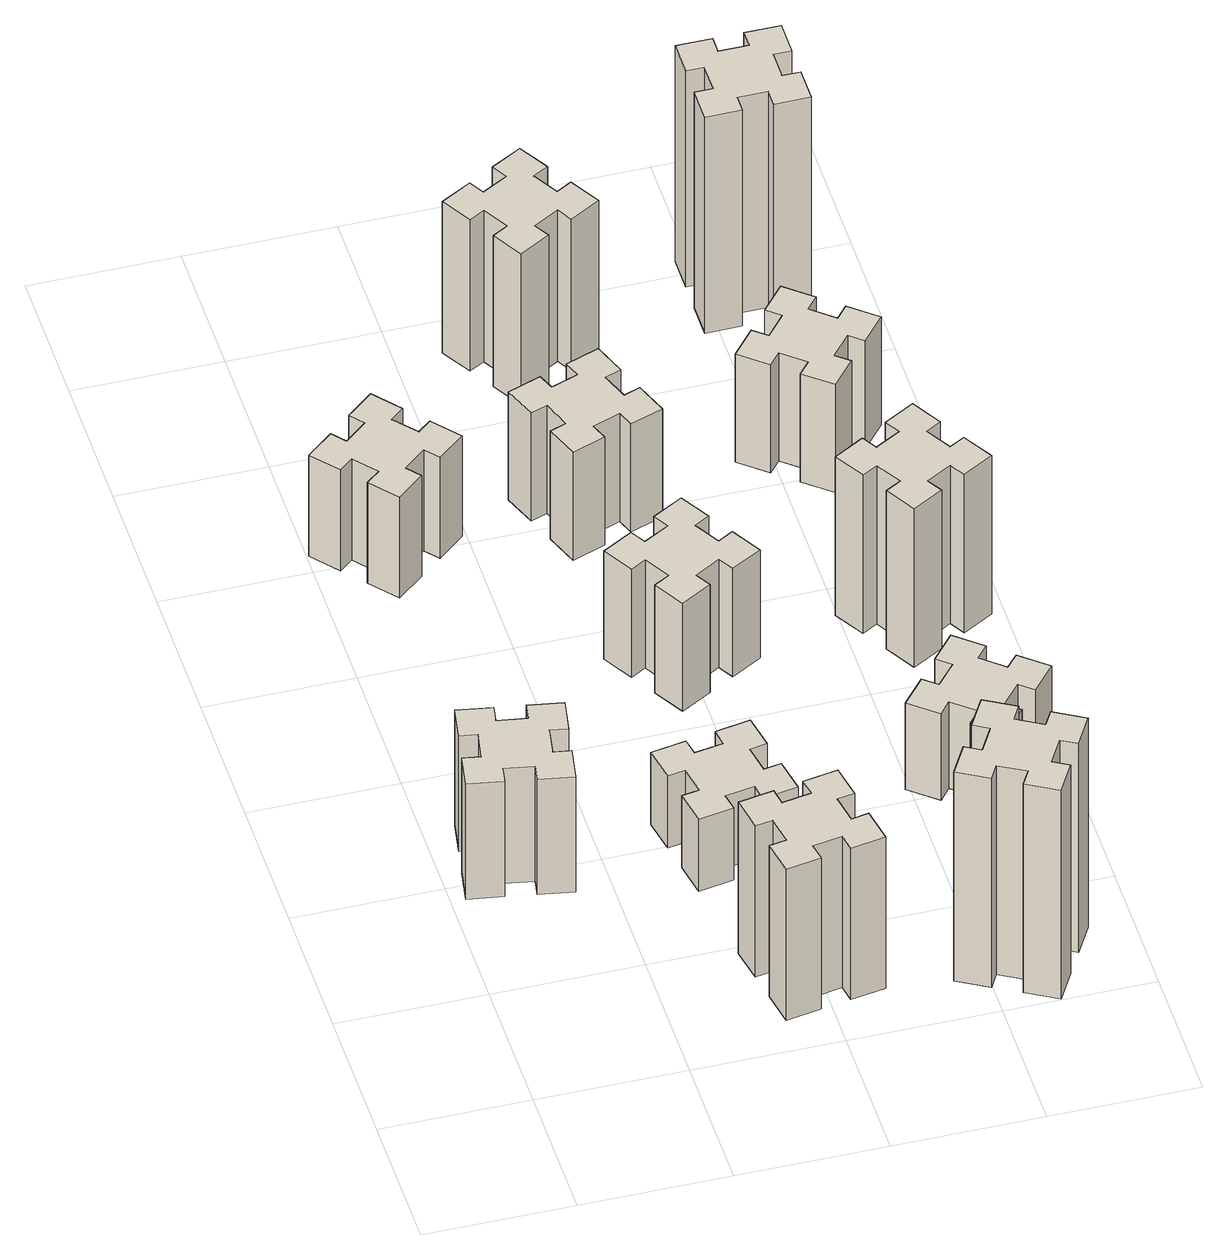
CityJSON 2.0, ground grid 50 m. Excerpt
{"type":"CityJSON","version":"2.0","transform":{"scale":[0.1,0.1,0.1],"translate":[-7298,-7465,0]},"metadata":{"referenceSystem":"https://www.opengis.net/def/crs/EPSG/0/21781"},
"CityObjects":{
"building1":{"type":"Building","attributes":{"class":"1000","function":"1000","usage":"1000","yearOfConstruction":2016,"roofType":"1000","measuredHeight":48,"storeysAboveGround":30,"storeysBelowGround":0},"geometry":[{"type":"Solid","lod":"1","boundaries":[[[[0,1,2,3,4,5,6,7,8,9,10,11,12,13,14,15,16,17,18,19]],[[17,16,20,21]],[[16,15,22,20]],[[15,14,23,22]],[[14,13,24,23]],[[13,12,25,24]],[[12,11,26,25]],[[11,10,27,26]],[[10,9,28,27]],[[9,8,29,28]],[[8,7,30,29]],[[7,6,31,30]],[[6,5,32,31]],[[5,4,33,32]],[[4,3,34,33]],[[3,2,35,34]],[[2,1,36,35]],[[1,0,37,36]],[[0,19,38,37]],[[19,18,39,38]],[[18,17,21,39]],[[24,25,26,27,28,29,30,31,32,33,34,35,36,37,38,39,21,20,22,23]]]]}]},
"building2":{"type":"Building","attributes":{"class":"1000","function":"1000","usage":"1000","yearOfConstruction":2016,"roofType":"1000","measuredHeight":42,"storeysAboveGround":30,"storeysBelowGround":0},"geometry":[{"type":"Solid","lod":"1","boundaries":[[[[40,41,42,43,44,45,46,47,48,49,50,51,52,53,54,55,56,57,58,59]],[[57,56,60,61]],[[56,55,62,60]],[[55,54,63,62]],[[54,53,64,63]],[[53,52,65,64]],[[52,51,66,65]],[[51,50,67,66]],[[50,49,68,67]],[[49,48,69,68]],[[48,47,70,69]],[[47,46,71,70]],[[46,45,72,71]],[[45,44,73,72]],[[44,43,74,73]],[[43,42,75,74]],[[42,41,76,75]],[[41,40,77,76]],[[40,59,78,77]],[[59,58,79,78]],[[58,57,61,79]],[[64,65,66,67,68,69,70,71,72,73,74,75,76,77,78,79,61,60,62,63]]]]}]},
"building3":{"type":"Building","attributes":{"class":"1000","function":"1000","usage":"1000","yearOfConstruction":2016,"roofType":"1000","measuredHeight":63,"storeysAboveGround":30,"storeysBelowGround":0},"geometry":[{"type":"Solid","lod":"1","boundaries":[[[[80,81,82,83,84,85,86,87,88,89,90,91,92,93,94,95,96,97,98,99]],[[97,96,100,101]],[[96,95,102,100]],[[95,94,103,102]],[[94,93,104,103]],[[93,92,105,104]],[[92,91,106,105]],[[91,90,107,106]],[[90,89,108,107]],[[89,88,109,108]],[[88,87,110,109]],[[87,86,111,110]],[[86,85,112,111]],[[85,84,113,112]],[[84,83,114,113]],[[83,82,115,114]],[[82,81,116,115]],[[81,80,117,116]],[[80,99,118,117]],[[99,98,119,118]],[[98,97,101,119]],[[104,105,106,107,108,109,110,111,112,113,114,115,116,117,118,119,101,100,102,103]]]]}]},
"building4":{"type":"Building","attributes":{"class":"1000","function":"1000","usage":"1000","yearOfConstruction":2016,"roofType":"1000","measuredHeight":30,"storeysAboveGround":30,"storeysBelowGround":0},"geometry":[{"type":"Solid","lod":"1","boundaries":[[[[120,121,122,123,124,125,126,127,128,129,130,131,132,133,134,135,136,137,138,139]],[[137,136,140,141]],[[136,135,142,140]],[[135,134,143,142]],[[134,133,144,143]],[[133,132,145,144]],[[132,131,146,145]],[[131,130,147,146]],[[130,129,148,147]],[[129,128,149,148]],[[128,127,150,149]],[[127,126,151,150]],[[126,125,152,151]],[[125,124,153,152]],[[124,123,154,153]],[[123,122,155,154]],[[122,121,156,155]],[[121,120,157,156]],[[120,139,158,157]],[[139,138,159,158]],[[138,137,141,159]],[[144,145,146,147,148,149,150,151,152,153,154,155,156,157,158,159,141,140,142,143]]]]}]},
"building5":{"type":"Building","attributes":{"class":"1000","function":"1000","usage":"1000","yearOfConstruction":2016,"roofType":"1000","measuredHeight":45,"storeysAboveGround":30,"storeysBelowGround":0},"geometry":[{"type":"Solid","lod":"1","boundaries":[[[[160,161,162,163,164,165,166,167,168,169,170,171,172,173,174,175,176,177,178,179]],[[177,176,180,181]],[[176,175,182,180]],[[175,174,183,182]],[[174,173,184,183]],[[173,172,185,184]],[[172,171,186,185]],[[171,170,187,186]],[[170,169,188,187]],[[169,168,189,188]],[[168,167,190,189]],[[167,166,191,190]],[[166,165,192,191]],[[165,164,193,192]],[[164,163,194,193]],[[163,162,195,194]],[[162,161,196,195]],[[161,160,197,196]],[[160,179,198,197]],[[179,178,199,198]],[[178,177,181,199]],[[184,185,186,187,188,189,190,191,192,193,194,195,196,197,198,199,181,180,182,183]]]]}]},
"building6":{"type":"Building","attributes":{"class":"1000","function":"1000","usage":"1000","yearOfConstruction":2016,"roofType":"1000","measuredHeight":45,"storeysAboveGround":30,"storeysBelowGround":0},"geometry":[{"type":"Solid","lod":"1","boundaries":[[[[200,201,202,203,204,205,206,207,208,209,210,211,212,213,214,215,216,217,218,219]],[[217,216,220,221]],[[216,215,222,220]],[[215,214,223,222]],[[214,213,224,223]],[[213,212,225,224]],[[212,211,226,225]],[[211,210,227,226]],[[210,209,228,227]],[[209,208,229,228]],[[208,207,230,229]],[[207,206,231,230]],[[206,205,232,231]],[[205,204,233,232]],[[204,203,234,233]],[[203,202,235,234]],[[202,201,236,235]],[[201,200,237,236]],[[200,219,238,237]],[[219,218,239,238]],[[218,217,221,239]],[[224,225,226,227,228,229,230,231,232,233,234,235,236,237,238,239,221,220,222,223]]]]}]},
"building7":{"type":"Building","attributes":{"class":"1000","function":"1000","usage":"1000","yearOfConstruction":2016,"roofType":"1000","measuredHeight":87,"storeysAboveGround":30,"storeysBelowGround":0},"geometry":[{"type":"Solid","lod":"1","boundaries":[[[[240,241,242,243,244,245,246,247,248,249,250,251,252,253,254,255,256,257,258,259]],[[257,256,260,261]],[[256,255,262,260]],[[255,254,263,262]],[[254,253,264,263]],[[253,252,265,264]],[[252,251,266,265]],[[251,250,267,266]],[[250,249,268,267]],[[249,248,269,268]],[[248,247,270,269]],[[247,246,271,270]],[[246,245,272,271]],[[245,244,273,272]],[[244,243,274,273]],[[243,242,275,274]],[[242,241,276,275]],[[241,240,277,276]],[[240,259,278,277]],[[259,258,279,278]],[[258,257,261,279]],[[264,265,266,267,268,269,270,271,272,273,274,275,276,277,278,279,261,260,262,263]]]]}]},
"building8":{"type":"Building","attributes":{"class":"1000","function":"1000","usage":"1000","yearOfConstruction":2016,"roofType":"1000","measuredHeight":63,"storeysAboveGround":30,"storeysBelowGround":0},"geometry":[{"type":"Solid","lod":"1","boundaries":[[[[280,281,282,283,284,285,286,287,288,289,290,291,292,293,294,295,296,297,298,299]],[[297,296,300,301]],[[296,295,302,300]],[[295,294,303,302]],[[294,293,304,303]],[[293,292,305,304]],[[292,291,306,305]],[[291,290,307,306]],[[290,289,308,307]],[[289,288,309,308]],[[288,287,310,309]],[[287,286,311,310]],[[286,285,312,311]],[[285,284,313,312]],[[284,283,314,313]],[[283,282,315,314]],[[282,281,316,315]],[[281,280,317,316]],[[280,299,318,317]],[[299,298,319,318]],[[298,297,301,319]],[[304,305,306,307,308,309,310,311,312,313,314,315,316,317,318,319,301,300,302,303]]]]}]},
"building9":{"type":"Building","attributes":{"class":"1000","function":"1000","usage":"1000","yearOfConstruction":2016,"roofType":"1000","measuredHeight":36,"storeysAboveGround":30,"storeysBelowGround":0},"geometry":[{"type":"Solid","lod":"1","boundaries":[[[[320,321,322,323,324,325,326,327,328,329,330,331,332,333,334,335,336,337,338,339]],[[337,336,340,341]],[[336,335,342,340]],[[335,334,343,342]],[[334,333,344,343]],[[333,332,345,344]],[[332,331,346,345]],[[331,330,347,346]],[[330,329,348,347]],[[329,328,349,348]],[[328,327,350,349]],[[327,326,351,350]],[[326,325,352,351]],[[325,324,353,352]],[[324,323,354,353]],[[323,322,355,354]],[[322,321,356,355]],[[321,320,357,356]],[[320,339,358,357]],[[339,338,359,358]],[[338,337,341,359]],[[344,345,346,347,348,349,350,351,352,353,354,355,356,357,358,359,341,340,342,343]]]]}]},
"building10":{"type":"Building","attributes":{"class":"1000","function":"1000","usage":"1000","yearOfConstruction":2016,"roofType":"1000","measuredHeight":66,"storeysAboveGround":30,"storeysBelowGround":0},"geometry":[{"type":"Solid","lod":"1","boundaries":[[[[360,361,362,363,364,365,366,367,368,369,370,371,372,373,374,375,376,377,378,379]],[[377,376,380,381]],[[376,375,382,380]],[[375,374,383,382]],[[374,373,384,383]],[[373,372,385,384]],[[372,371,386,385]],[[371,370,387,386]],[[370,369,388,387]],[[369,368,389,388]],[[368,367,390,389]],[[367,366,391,390]],[[366,365,392,391]],[[365,364,393,392]],[[364,363,394,393]],[[363,362,395,394]],[[362,361,396,395]],[[361,360,397,396]],[[360,379,398,397]],[[379,378,399,398]],[[378,377,381,399]],[[384,385,386,387,388,389,390,391,392,393,394,395,396,397,398,399,381,380,382,383]]]]}]},
"building11":{"type":"Building","attributes":{"class":"1000","function":"1000","usage":"1000","yearOfConstruction":2016,"roofType":"1000","measuredHeight":45,"storeysAboveGround":30,"storeysBelowGround":0},"geometry":[{"type":"Solid","lod":"1","boundaries":[[[[400,401,402,403,404,405,406,407,408,409,410,411,412,413,414,415,416,417,418,419]],[[417,416,420,421]],[[416,415,422,420]],[[415,414,423,422]],[[414,413,424,423]],[[413,412,425,424]],[[412,411,426,425]],[[411,410,427,426]],[[410,409,428,427]],[[409,408,429,428]],[[408,407,430,429]],[[407,406,431,430]],[[406,405,432,431]],[[405,404,433,432]],[[404,403,434,433]],[[403,402,435,434]],[[402,401,436,435]],[[401,400,437,436]],[[400,419,438,437]],[[419,418,439,438]],[[418,417,421,439]],[[424,425,426,427,428,429,430,431,432,433,434,435,436,437,438,439,421,420,422,423]]]]}]},
"building12":{"type":"Building","attributes":{"class":"1000","function":"1000","usage":"1000","yearOfConstruction":2016,"roofType":"1000","measuredHeight":90,"storeysAboveGround":30,"storeysBelowGround":0},"geometry":[{"type":"Solid","lod":"1","boundaries":[[[[440,441,442,443,444,445,446,447,448,449,450,451,452,453,454,455,456,457,458,459]],[[457,456,460,461]],[[456,455,462,460]],[[455,454,463,462]],[[454,453,464,463]],[[453,452,465,464]],[[452,451,466,465]],[[451,450,467,466]],[[450,449,468,467]],[[449,448,469,468]],[[448,447,470,469]],[[447,446,471,470]],[[446,445,472,471]],[[445,444,473,472]],[[444,443,474,473]],[[443,442,475,474]],[[442,441,476,475]],[[441,440,477,476]],[[440,459,478,477]],[[459,458,479,478]],[[458,457,461,479]],[[464,465,466,467,468,469,470,471,472,473,474,475,476,477,478,479,461,460,462,463]]]]}]}
},
"vertices":[
[345,1007,0],[362,1105,0],[421,1095,0],[442,1213,0],[324,1234,0],[314,1175,0],[215,1192,0],[226,1251,0],[107,1272,0],[87,1154,0],[146,1144,0],[128,1045,0],[69,1056,0],[48,937,0],[167,917,0],[177,976,0],[275,958,0],[265,899,0],[383,878,0],[404,997,0],[275,958,480],[265,899,480],[177,976,480],[167,917,480],[48,937,480],[69,1056,480],[128,1045,480],[146,1144,480],[87,1154,480],[107,1272,480],[226,1251,480],[215,1192,480],[314,1175,480],[324,1234,480],[442,1213,480],[421,1095,480],[362,1105,480],[345,1007,480],[404,997,480],[383,878,480],
[278,2439,0],[354,2503,0],[393,2457,0],[485,2534,0],[408,2626,0],[362,2588,0],[297,2664,0],[343,2703,0],[266,2795,0],[174,2718,0],[213,2672,0],[136,2607,0],[98,2653,0],[6,2576,0],[83,2484,0],[129,2523,0],[193,2446,0],[147,2408,0],[224,2316,0],[316,2393,0],[193,2446,420],[147,2408,420],[129,2523,420],[83,2484,420],[6,2576,420],[98,2653,420],[136,2607,420],[213,2672,420],[174,2718,420],[266,2795,420],[343,2703,420],[297,2664,420],[362,2588,420],[408,2626,420],[485,2534,420],[393,2457,420],[354,2503,420],[278,2439,420],[316,2393,420],[224,2316,420],
[955,218,0],[1054,236,0],[1064,177,0],[1182,197,0],[1161,316,0],[1102,305,0],[1085,404,0],[1144,414,0],[1123,532,0],[1005,511,0],[1015,452,0],[917,435,0],[907,494,0],[788,473,0],[809,355,0],[868,365,0],[886,267,0],[827,257,0],[847,138,0],[966,159,0],[886,267,630],[827,257,630],[868,365,630],[809,355,630],[788,473,630],[907,494,630],[917,435,630],[1015,452,630],[1005,511,630],[1123,532,630],[1144,414,630],[1085,404,630],[1102,305,630],[1161,316,630],[1182,197,630],[1064,177,630],[1054,236,630],[955,218,630],[966,159,630],[847,138,630],
[915,1092,0],[817,1075,0],[807,1134,0],[688,1113,0],[709,995,0],[768,1005,0],[786,907,0],[727,897,0],[747,778,0],[866,799,0],[855,858,0],[954,876,0],[964,817,0],[1082,837,0],[1061,956,0],[1002,945,0],[985,1044,0],[1044,1054,0],[1023,1172,0],[905,1151,0],[985,1044,300],[1044,1054,300],[1002,945,300],[1061,956,300],[1082,837,300],[964,817,300],[954,876,300],[855,858,300],[866,799,300],[747,778,300],[727,897,300],[786,907,300],[768,1005,300],[709,995,300],[688,1113,300],[807,1134,300],[817,1075,300],[915,1092,300],[905,1151,300],[1023,1172,300],
[865,1804,0],[915,1717,0],[863,1687,0],[923,1583,0],[1027,1643,0],[997,1695,0],[1084,1745,0],[1114,1693,0],[1218,1753,0],[1158,1857,0],[1106,1827,0],[1056,1914,0],[1108,1944,0],[1048,2048,0],[944,1988,0],[974,1936,0],[887,1886,0],[857,1938,0],[753,1878,0],[813,1774,0],[887,1886,450],[857,1938,450],[974,1936,450],[944,1988,450],[1048,2048,450],[1108,1944,450],[1056,1914,450],[1106,1827,450],[1158,1857,450],[1218,1753,450],[1114,1693,450],[1084,1745,450],[997,1695,450],[1027,1643,450],[923,1583,450],[863,1687,450],[915,1717,450],[865,1804,450],[813,1774,450],[753,1878,450],
[876,2435,0],[970,2469,0],[990,2413,0],[1103,2454,0],[1062,2567,0],[1006,2546,0],[972,2640,0],[1028,2660,0],[987,2773,0],[874,2732,0],[895,2676,0],[801,2642,0],[780,2698,0],[667,2657,0],[709,2544,0],[765,2565,0],[799,2471,0],[743,2450,0],[784,2337,0],[897,2379,0],[799,2471,450],[743,2450,450],[765,2565,450],[709,2544,450],[667,2657,450],[780,2698,450],[801,2642,450],[895,2676,450],[874,2732,450],[987,2773,450],[1028,2660,450],[972,2640,450],[1006,2546,450],[1062,2567,450],[1103,2454,450],[990,2413,450],[970,2469,450],[876,2435,450],[897,2379,450],[784,2337,450],
[1555,334,0],[1505,247,0],[1453,277,0],[1393,173,0],[1497,113,0],[1527,165,0],[1614,115,0],[1584,63,0],[1688,3,0],[1748,107,0],[1696,137,0],[1746,224,0],[1798,194,0],[1858,298,0],[1754,358,0],[1724,306,0],[1637,356,0],[1667,408,0],[1563,468,0],[1503,364,0],[1637,356,870],[1667,408,870],[1724,306,870],[1754,358,870],[1858,298,870],[1798,194,870],[1746,224,870],[1696,137,870],[1748,107,870],[1688,3,870],[1584,63,870],[1614,115,870],[1527,165,870],[1497,113,870],[1393,173,870],[1453,277,870],[1505,247,870],[1555,334,870],[1503,364,870],[1563,468,870],
[1006,3307,0],[956,3394,0],[1008,3424,0],[948,3528,0],[844,3468,0],[874,3416,0],[787,3366,0],[757,3418,0],[653,3358,0],[713,3254,0],[765,3284,0],[815,3197,0],[763,3167,0],[823,3063,0],[927,3123,0],[897,3175,0],[984,3225,0],[1014,3173,0],[1118,3233,0],[1058,3337,0],[984,3225,630],[1014,3173,630],[897,3175,630],[927,3123,630],[823,3063,630],[763,3167,630],[815,3197,630],[765,3284,630],[713,3254,630],[653,3358,630],[757,3418,630],[787,3366,630],[874,3416,630],[844,3468,630],[948,3528,630],[1008,3424,630],[956,3394,630],[1006,3307,630],[1058,3337,630],[1118,3233,630],
[1777,966,0],[1842,1043,0],[1888,1004,0],[1965,1096,0],[1873,1173,0],[1834,1127,0],[1758,1192,0],[1796,1238,0],[1704,1315,0],[1627,1223,0],[1673,1184,0],[1609,1108,0],[1563,1146,0],[1486,1054,0],[1578,977,0],[1616,1023,0],[1693,959,0],[1654,913,0],[1746,836,0],[1823,928,0],[1693,959,360],[1654,913,360],[1616,1023,360],[1578,977,360],[1486,1054,360],[1563,1146,360],[1609,1108,360],[1673,1184,360],[1627,1223,360],[1704,1315,360],[1796,1238,360],[1758,1192,360],[1834,1127,360],[1873,1173,360],[1965,1096,360],[1888,1004,360],[1842,1043,360],[1777,966,360],[1823,928,360],[1746,836,360],
[1846,1827,0],[1796,1914,0],[1848,1944,0],[1788,2048,0],[1684,1988,0],[1714,1936,0],[1627,1886,0],[1597,1938,0],[1493,1878,0],[1553,1774,0],[1605,1804,0],[1655,1717,0],[1603,1687,0],[1663,1583,0],[1767,1643,0],[1737,1695,0],[1824,1745,0],[1854,1693,0],[1958,1753,0],[1898,1857,0],[1824,1745,660],[1854,1693,660],[1737,1695,660],[1767,1643,660],[1663,1583,660],[1603,1687,660],[1655,1717,660],[1605,1804,660],[1553,1774,660],[1493,1878,660],[1597,1938,660],[1627,1886,660],[1714,1936,660],[1684,1988,660],[1788,2048,660],[1848,1944,660],[1796,1914,660],[1846,1827,660],[1898,1857,660],[1958,1753,660],
[1734,2707,0],[1658,2772,0],[1696,2818,0],[1604,2895,0],[1527,2803,0],[1573,2764,0],[1509,2688,0],[1463,2726,0],[1386,2634,0],[1478,2557,0],[1516,2603,0],[1593,2539,0],[1554,2493,0],[1646,2416,0],[1723,2508,0],[1677,2546,0],[1742,2623,0],[1788,2584,0],[1865,2676,0],[1773,2753,0],[1742,2623,450],[1788,2584,450],[1677,2546,450],[1723,2508,450],[1646,2416,450],[1554,2493,450],[1593,2539,450],[1516,2603,450],[1478,2557,450],[1386,2634,450],[1463,2726,450],[1509,2688,450],[1573,2764,450],[1527,2803,450],[1604,2895,450],[1696,2818,450],[1658,2772,450],[1734,2707,450],[1773,2753,450],[1865,2676,450],
[1575,3285,0],[1675,3285,0],[1675,3225,0],[1795,3225,0],[1795,3345,0],[1735,3345,0],[1735,3445,0],[1795,3445,0],[1795,3565,0],[1675,3565,0],[1675,3505,0],[1575,3505,0],[1575,3565,0],[1455,3565,0],[1455,3445,0],[1515,3445,0],[1515,3345,0],[1455,3345,0],[1455,3225,0],[1575,3225,0],[1515,3345,900],[1455,3345,900],[1515,3445,900],[1455,3445,900],[1455,3565,900],[1575,3565,900],[1575,3505,900],[1675,3505,900],[1675,3565,900],[1795,3565,900],[1795,3445,900],[1735,3445,900],[1735,3345,900],[1795,3345,900],[1795,3225,900],[1675,3225,900],[1675,3285,900],[1575,3285,900],[1575,3225,900],[1455,3225,900]
]}
